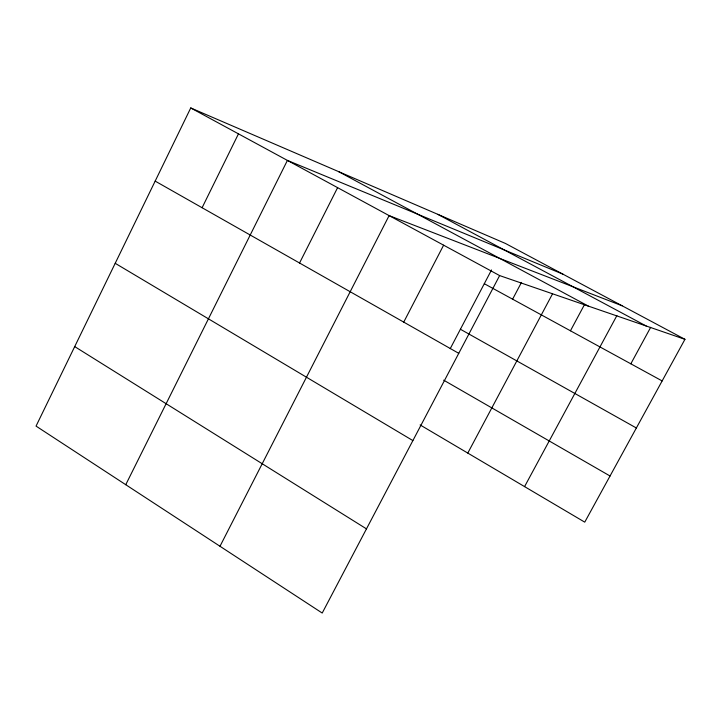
<?xml version="1.0" encoding="UTF-8"?>
<svg xmlns="http://www.w3.org/2000/svg" width="721" height="721" viewBox="0 0 721 721"><rect width="100%" height="100%" fill="white"/><g stroke="black" fill="none" stroke-linecap="round" stroke-linejoin="round"><path stroke-width="1.08" d="M684.95 339.33L505.421 243.446L190.741 107.952L36.05 426.102L322.215 613.048L499.635 275.584L684.95 339.33L584.749 522.148L420.118 424.93M202.096 207.729L238.462 133.854M125.751 484.701L287.4 160.413L562.984 274.187M299.548 263.012L337.599 187.649M219.995 546.266L389.115 215.606L622.178 305.803M403.733 322.116L443.613 245.185M450.219 348.676L491.515 269.951M512.613 299.179L521.481 282.398M467.794 453.076L552.421 294.033M570.446 330.795L584.542 304.496M524.573 486.612L616.888 315.591M630.83 363.808L650.648 327.361M437.764 214.317L646.205 326M338.546 171.598L588.318 306.092M190.741 107.952L499.635 275.584M484.305 283.704L662.148 380.931M460.404 329.254L636.355 427.986M155.168 181.106L458.754 353.326M443.658 380.156L610.047 476.004M115.207 263.309L412.881 440.585M74.705 346.594L366.466 528.872"/></g></svg>
